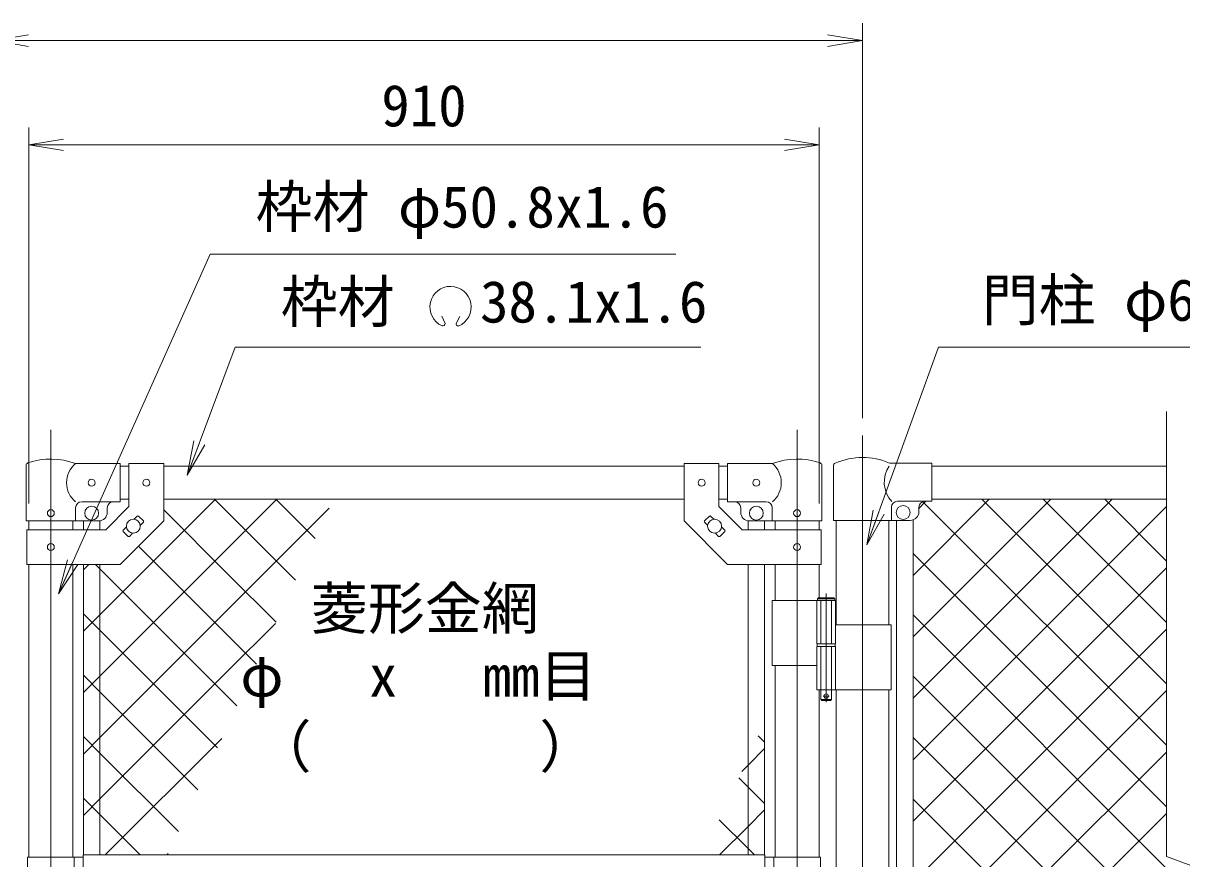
# Model space of a CAD drawing. Units: millimetres, scale not verified. Extents: x -4200 to 4200, y -2970 to 2970.
# Drawn here: x -2568 to -1234, y 509 to 1471 of the extents above; entities that cross this region are included whole.
import ezdxf
from ezdxf.enums import TextEntityAlignment as Align

# ---------------------------------------------------------------- set-up
doc = ezdxf.new("R2010")
doc.units = ezdxf.units.MM
doc.header["$LTSCALE"] = 20
doc.linetypes.add('DASHED', pattern=[7.5, 6, -1.5])
doc.linetypes.add('USER1', pattern=[50.8, 31.75, -6.35, 6.35, -6.35])
for name, color, linetype, lineweight in [('0-1_D-BMK', 2, 'USER1', 13), ('0-2_D-STR1', 1, 'Continuous', 18), ('0-3_D-STR3', 3, 'Continuous', 13), ('0-4_D-STR-DIM', 7, 'Continuous', 9), ('0-5_0', 3, 'Continuous', 18), ('0-6_D-STR-TXT', 7, 'Continuous', 9), ('0-7_D-STR2', 7, 'Continuous', 9)]:
    doc.layers.add(name, color=color, linetype=linetype, lineweight=lineweight)
doc.styles.add('ＭＳ ゴシック', font='')
doc.styles.get('ＭＳ ゴシック').set_extended_font_data('MS Gothic')

# ---------------------------------------------------------------- blocks, each defined once
blk = doc.blocks.new('_Open')
at = {"layer": '0-5_0', "color": 7, "lineweight": 9}
blk.add_line((-20, 3.33), (0, 0), dxfattribs=at)
blk.add_lwpolyline([(-20, -3.33), (0, 0), (-20, 0)], dxfattribs=at)

msp = doc.modelspace()

# ---------------------------------------------------------------- linework, layer by layer
at = {"layer": '0-1_D-BMK'}
for p, q in [((-2535.9, 1003.1), (-2535.9, -35.29)), ((-1676.7, 1003.1), (-1676.7, -35.29)), ((-1601.55, 996.61), (-1601.55, -120.04)), ((-1643.28, 814.79), (-1643.28, 689.9)), ((-1646.9, 696.87), (-1639.65, 696.87))]:
    msp.add_line(p, q, dxfattribs=at)
at = {"layer": '0-2_D-STR1'}
for p, q in [((-2455.9, 961.37), (-2445.9, 961.37)), ((-2405.9, 961.37), (-1806.7, 961.37)), ((-1766.7, 961.37), (-1756.7, 961.37)), ((-1521.55, 961.37), (-1251.55, 961.37)), ((-2455.9, 923.37), (-2445.9, 923.37)), ((-2405.9, 923.37), (-1806.7, 923.37)), ((-1766.7, 923.37), (-1756.7, 923.37)), ((-1521.55, 923.37), (-1251.55, 923.37)), ((-2561.3, 898.37), (-2561.3, 888.32)), ((-2510.5, 898.37), (-2510.5, 888.32)), ((-1702.1, 898.37), (-1702.1, 888.32)), ((-1651.3, 898.37), (-1651.3, 888.32)), ((-1631.8, 899.07), (-1631.8, 778.87)), ((-1571.3, 899.07), (-1571.3, 778.87)), ((-2561.3, 848.32), (-2561.3, 511.37)), ((-2510.5, 848.32), (-2510.5, 511.37)), ((-1702.1, 848.32), (-1702.1, 806.87)), ((-1651.3, 848.32), (-1651.3, 809.87)), ((-1702.1, 731.87), (-1702.1, 511.37)), ((-1651.3, 703.87), (-1651.3, 511.37)), ((-1631.8, 703.87), (-1631.8, 496.87)), ((-1571.3, 703.87), (-1571.3, 496.87))]:
    msp.add_line(p, q, dxfattribs=at)
at = {"layer": '0-3_D-STR3'}
for p, q in [((-2564.45, 898.37), (-2564.45, 962.06)), ((-2455.9, 964.37), (-2507.35, 964.37)), ((-2455.9, 964.37), (-2455.9, 920.37)), ((-2445.9, 964.57), (-2445.9, 914.89)), ((-2445.9, 964.57), (-2405.9, 964.57)), ((-2405.9, 964.57), (-2405.9, 898.32)), ((-1806.7, 964.57), (-1806.7, 898.32)), ((-1766.7, 964.57), (-1806.7, 964.57)), ((-1766.7, 964.57), (-1766.7, 914.89)), ((-1756.7, 964.37), (-1705.25, 964.37)), ((-1756.7, 964.37), (-1756.7, 920.37)), ((-1648.15, 898.37), (-1648.15, 962.06)), ((-1634.95, 961.92), (-1634.95, 899.07)), ((-1570.41, 965.07), (-1521.55, 965.07)), ((-1521.55, 921.07), (-1521.55, 965.07)), ((-1561.15, 921.07), (-1521.55, 921.07)), ((-2507.35, 898.37), (-2507.35, 913.37)), ((-2455.9, 920.37), (-2500.35, 920.37)), ((-2472.46, 888.32), (-2445.9, 914.89)), ((-2470.9, 913.37), (-2470.9, 908.37)), ((-1740.13, 888.32), (-1766.7, 914.89)), ((-1756.7, 920.37), (-1712.25, 920.37)), ((-1741.7, 913.37), (-1741.7, 908.37)), ((-1705.25, 898.37), (-1705.25, 913.37)), ((-1568.15, 914.07), (-1568.15, 899.07)), ((-1536.55, 909.07), (-1536.55, 914.07)), ((-2564.45, 898.37), (-2507.35, 898.37)), ((-2507.35, 898.37), (-2480.9, 898.37)), ((-2498.4, 898.37), (-2498.4, 888.32)), ((-2479.4, 898.37), (-2479.4, 888.32)), ((-2440.02, 900.27), (-2436.3, 903.98)), ((-2434.89, 903.98), (-2429.23, 898.33)), ((-2432.94, 893.2), (-2429.23, 896.91)), ((-1777.71, 903.98), (-1783.36, 898.33)), ((-1779.65, 893.2), (-1783.36, 896.91)), ((-1772.58, 900.27), (-1776.29, 903.98)), ((-1733.2, 898.37), (-1733.2, 888.32)), ((-1705.25, 898.37), (-1731.7, 898.37)), ((-1714.2, 898.37), (-1714.2, 888.32)), ((-1648.15, 898.37), (-1705.25, 898.37)), ((-1634.95, 899.07), (-1546.55, 899.07)), ((-1562.2, 496.87), (-1562.2, 899.07)), ((-1543.2, 496.87), (-1543.2, 899.65)), ((-2563.6, 888.32), (-2472.46, 888.32)), ((-2563.6, 888.32), (-2563.6, 848.32)), ((-2452.56, 887.72), (-2448.85, 891.44)), ((-2452.56, 886.31), (-2446.91, 880.65)), ((-2445.49, 880.65), (-2441.78, 884.37)), ((-1767.1, 880.65), (-1770.82, 884.37)), ((-1760.03, 886.31), (-1765.69, 880.65)), ((-1760.03, 887.72), (-1763.74, 891.44)), ((-1649, 888.32), (-1740.13, 888.32)), ((-1649, 888.32), (-1649, 848.32)), ((-2498.4, 848.32), (-2498.4, 513.87)), ((-2479.4, 848.32), (-2479.4, 513.87)), ((-1733.2, 848.32), (-1733.2, 513.87)), ((-1714.2, 848.32), (-1714.2, 513.87)), ((-1705.25, 806.87), (-1705.25, 731.87)), ((-1705.25, 806.87), (-1632.48, 806.87)), ((-1654.08, 806.87), (-1654.08, 756.87)), ((-1633.28, 808.87), (-1653.28, 808.87)), ((-1652.28, 809.87), (-1634.28, 809.87)), ((-1633.28, 808.87), (-1634.28, 809.87)), ((-1633.28, 808.87), (-1633.28, 806.87)), ((-1632.48, 806.87), (-1632.48, 756.87)), ((-1632.48, 778.87), (-1568.25, 778.87)), ((-1568.25, 778.87), (-1568.25, 703.87)), ((-1654.08, 756.87), (-1632.48, 756.87)), ((-1654.08, 753.87), (-1632.48, 753.87)), ((-1654.08, 753.87), (-1654.08, 703.87)), ((-1653.78, 756.87), (-1653.78, 753.87)), ((-1653.78, 753.87), (-1632.78, 753.87)), ((-1632.78, 756.87), (-1632.78, 753.87)), ((-1632.48, 753.87), (-1632.48, 703.87)), ((-1705.25, 731.87), (-1654.3, 731.87)), ((-1654.08, 703.87), (-1568.25, 703.87)), ((-1649.28, 703.87), (-1649.28, 692.87)), ((-1648.28, 691.87), (-1649.28, 692.87)), ((-1648.28, 691.87), (-1638.28, 691.87)), ((-1638.28, 691.87), (-1637.28, 692.87)), ((-2562.9, 511.37), (-2562.9, 492.87)), ((-2562.9, 511.37), (-2498.8, 511.37)), ((-2508.9, 511.37), (-2508.9, 492.87)), ((-2498.8, 513.87), (-1713.8, 513.87)), ((-2498.8, 492.87), (-2498.8, 513.87)), ((-1713.8, 458.87), (-1713.8, 513.87)), ((-1649.7, 511.37), (-1713.8, 511.37)), ((-1703.7, 511.37), (-1703.7, 461.37)), ((-1649.7, 511.37), (-1649.7, 461.37))]:
    msp.add_line(p, q, dxfattribs=at)
at = {"layer": '0-3_D-STR3', "linetype": 'DASHED'}
for p, q in [((-1649.58, 806.87), (-1649.58, 756.87)), ((-1636.98, 806.87), (-1636.98, 756.87)), ((-1649.58, 753.87), (-1649.58, 703.87)), ((-1636.98, 753.87), (-1636.98, 703.87))]:
    msp.add_line(p, q, dxfattribs=at)
at = {"layer": '0-3_D-STR3'}
for points in [[(-2563.6, 848.32), (-2455.9, 848.32), (-2405.9, 898.32)], [(-1649, 848.32), (-1756.7, 848.32), (-1806.7, 898.32)], [(-1652.28, 809.87), (-1653.28, 808.87), (-1653.28, 806.87)], [(-1637.28, 703.87), (-1637.28, 692.87), (-1649.28, 692.87)]]:
    msp.add_lwpolyline(points, dxfattribs=at)
for centre, radius in [((-2488.9, 942.37), 4), ((-2425.9, 942.32), 4), ((-1786.7, 942.32), 4), ((-1723.7, 942.37), 4), ((-2535.9, 907.37), 4), ((-2488.9, 907.37), 8), ((-1723.7, 907.37), 8), ((-1676.7, 907.37), 4), ((-1554.55, 908.07), 8), ((-2440.9, 892.32), 8), ((-1771.7, 892.32), 8), ((-2535.9, 868.32), 4), ((-1676.7, 868.32), 4), ((-1643.28, 696.87), 2.5)]:
    msp.add_circle(centre, radius, dxfattribs=at)
for centre, radius, start, end in [((-2561.15, 962.06), 3.3, 109.22051, 180), ((-2535.9, 889.64), 80, 69.0916, 109.22051), ((-2489.15, 942.37), 28.55, 129.59418, 230.40582), ((-1676.7, 889.64), 80, 70.77949, 110.9084), ((-1723.44, 942.37), 28.55, 309.59418, 50.40582), ((-1651.45, 962.06), 3.3, 0, 70.77949), ((-1631.65, 961.92), 3.3, 113.10629, 180), ((-1601.55, 891.37), 80, 67.09875, 113.10629), ((-1543.02, 943.12), 33.4, 146.35914, 222.2959), ((-1561.15, 914.07), 7, 90, 180), ((-1529.55, 914.07), 7, 90, 180), ((-2500.35, 913.37), 7, 90, 180), ((-2480.9, 908.37), 10, 270, 0), ((-2463.9, 913.37), 7, 90, 180), ((-1748.7, 913.37), 7, 0, 90), ((-1731.7, 908.37), 10, 180, 270), ((-1712.25, 913.37), 7, 0, 90), ((-1546.55, 909.07), 10, 270, 0), ((-2435.59, 903.28), 1, 45, 135), ((-2429.94, 897.62), 1, 315, 45), ((-1782.66, 897.62), 1, 135, 225), ((-1777, 903.28), 1, 45, 135), ((-2451.86, 887.01), 1, 135, 225), ((-2446.2, 881.36), 1, 225, 315), ((-1766.39, 881.36), 1, 225, 315), ((-1760.74, 887.01), 1, 315, 45)]:
    msp.add_arc(centre, radius, start, end, dxfattribs=at)
at = {"layer": '0-4_D-STR-DIM'}
for p, q in [((-1601.55, 1016.61), (-1601.55, 1471.37)), ((-2561.55, 1451.37), (-1641.55, 1451.37)), ((-2561.3, 918.37), (-2561.3, 1351.37)), ((-1651.3, 918.37), (-1651.3, 1351.37)), ((-2521.3, 1331.37), (-1691.3, 1331.37)), ((-1251.55, 512.02), (-1251.55, 1024.37)), ((-1216.31, 499.19), (-1251.55, 512.02))]:
    msp.add_line(p, q, dxfattribs=at)
at = {"layer": '0-6_D-STR-TXT'}
for p, q in [((-2082.01, 1125.75), (-2085.84, 1133.96)), ((-2069.42, 1125.74), (-2064.9, 1133.58))]:
    msp.add_line(p, q, dxfattribs=at)
for points in [[(-1816.38, 1205.49), (-2352.58, 1205.49), (-2526.26, 816.15)], [(-1787.47, 1098.46), (-2323.67, 1098.46), (-2378.23, 952.8)], [(-980.65, 1098.46), (-1513.81, 1098.46), (-1595.74, 872.73)]]:
    msp.add_lwpolyline(points, dxfattribs=at)
for centre, radius, start, end in [((-2075.72, 1144.63), 23.75, 292.92895, 245.65759), ((-2084.47, 1125.29), 2.5, 245.55066, 10.6575), ((-2066.97, 1125.28), 2.5, 169.34241, 276.63708)]:
    msp.add_arc(centre, radius, start, end, dxfattribs=at)
at = {"layer": '0-7_D-STR2'}
for p, q in [((-2479.4, 790.46), (-2346.48, 923.37)), ((-2479.4, 719.75), (-2275.77, 923.37)), ((-2231.64, 878.3), (-2276.71, 923.37)), ((-1543.2, 835.67), (-1455.5, 923.37)), ((-1543.2, 764.96), (-1384.79, 923.37)), ((-1543.2, 694.25), (-1314.08, 923.37)), ((-1537.09, 912.49), (-1528.51, 921.07)), ((-1251.55, 640.14), (-1532.23, 920.83)), ((-1251.55, 710.85), (-1464.06, 923.37)), ((-1251.55, 781.56), (-1393.35, 923.37)), ((-1251.55, 852.27), (-1322.64, 923.37)), ((-1251.55, 922.98), (-1251.93, 923.37)), ((-1543.2, 623.54), (-1251.55, 915.19)), ((-1251.55, 569.43), (-1543.2, 861.08)), ((-2498.4, 842.17), (-2492.25, 848.32)), ((-1543.2, 552.83), (-1251.55, 844.48)), ((-2479.4, 772.5), (-2498.4, 791.5)), ((-2498.4, 771.46), (-2479.4, 790.46)), ((-1242.49, 489.66), (-1543.2, 790.37)), ((-1528.45, 496.87), (-1251.55, 773.77)), ((-2344.07, 637.18), (-2479.4, 772.5)), ((-2479.4, 701.79), (-2498.4, 720.79)), ((-2498.4, 700.75), (-2479.4, 719.75)), ((-1309.91, 486.37), (-1543.2, 719.66)), ((-2366.56, 588.95), (-2479.4, 701.79)), ((-1468.24, 486.37), (-1251.55, 703.06)), ((-2479.4, 631.08), (-2498.4, 650.08)), ((-2473.14, 513.87), (-2339.04, 647.97)), ((-1714.2, 643.7), (-1721.45, 650.95)), ((-1380.62, 486.37), (-1543.2, 648.95)), ((-2389.05, 540.73), (-2479.4, 631.08)), ((-1397.53, 486.37), (-1251.55, 632.35)), ((-1451.33, 486.37), (-1543.2, 578.24)), ((-1326.82, 486.37), (-1251.55, 561.64)), ((-2402.43, 513.87), (-2400.82, 515.48))]:
    msp.add_line(p, q, dxfattribs=at)
for points in [[(-2254.12, 830.07), (-2261.06, 837.01), (-2347.42, 923.37)], [(-2498.4, 630.03), (-2479.4, 649.03), (-2331.55, 796.88), (-2291.43, 837.01), (-2215.47, 912.96)], [(-2276.61, 781.85), (-2331.55, 836.78), (-2405.9, 911.13)], [(-2299.1, 733.62), (-2331.55, 766.07), (-2434.84, 869.37)], [(-2321.58, 685.4), (-2331.55, 695.36), (-2479.4, 843.21), (-2484.5, 848.32)], [(-2498.4, 559.32), (-2479.4, 578.32), (-2331.55, 726.17), (-2277.26, 780.46)], [(-1740.49, 610.13), (-1733.2, 617.42), (-1714.2, 636.42)], [(-1714.2, 572.99), (-1733.2, 591.99), (-1743.94, 602.73)], [(-2432.89, 513.87), (-2479.4, 560.37), (-2498.4, 579.37)], [(-1766.04, 513.87), (-1733.2, 546.71), (-1714.2, 565.71)], [(-1725.79, 513.87), (-1733.2, 521.28), (-1766.42, 554.5)]]:
    msp.add_lwpolyline(points, dxfattribs=at)

# ---------------------------------------------------------------- block references
at = {"layer": '0-4_D-STR-DIM', "xscale": 2, "yscale": 2, "rotation": 180}
for p in [(-2601.55, 1451.37), (-2561.3, 1331.37)]:
    msp.add_blockref('_Open', p, dxfattribs=at)
at = {"layer": '0-4_D-STR-DIM', "xscale": 2, "yscale": 2}
for p in [(-1601.55, 1451.37), (-1651.3, 1331.37)]:
    msp.add_blockref('_Open', p, dxfattribs=at)
at = {"layer": '0-6_D-STR-TXT', "xscale": 2, "yscale": 2}
for p, rotation in [((-2378.93, 950.93), 249.46512), ((-1596.42, 870.85), 250.05227), ((-2527.07, 814.32), 245.95896)]:
    msp.add_blockref('_Open', p, dxfattribs=dict(at, rotation=rotation))

# ---------------------------------------------------------------- texts
at = {"layer": '0-4_D-STR-DIM', "style": 'ＭＳ ゴシック'}
msp.add_text('910', height=48.09, dxfattribs=at).set_placement((-2155.42, 1338.12), align=Align.BOTTOM_LEFT)
at = {"layer": '0-6_D-STR-TXT', "style": 'ＭＳ ゴシック'}
for s, p in [('枠材 φ50.8x1.6', (-2300.13, 1221.63)), ('枠材 \u300038.1x1.6', (-2271.22, 1112.32)), ('門柱 φ60.5x2.3', (-1464.15, 1114.35)), ('菱形金網', (-2236.5, 759.4)), ('φ\u3000 x\u3000 mm目', (-2317.71, 681.81)), ('（\u3000\u3000\u3000\u3000）', (-2301.47, 600.16))]:
    msp.add_text(s, height=48.09, dxfattribs=at).set_placement(p, align=Align.BOTTOM_LEFT)

doc.saveas('drawing.dxf')
